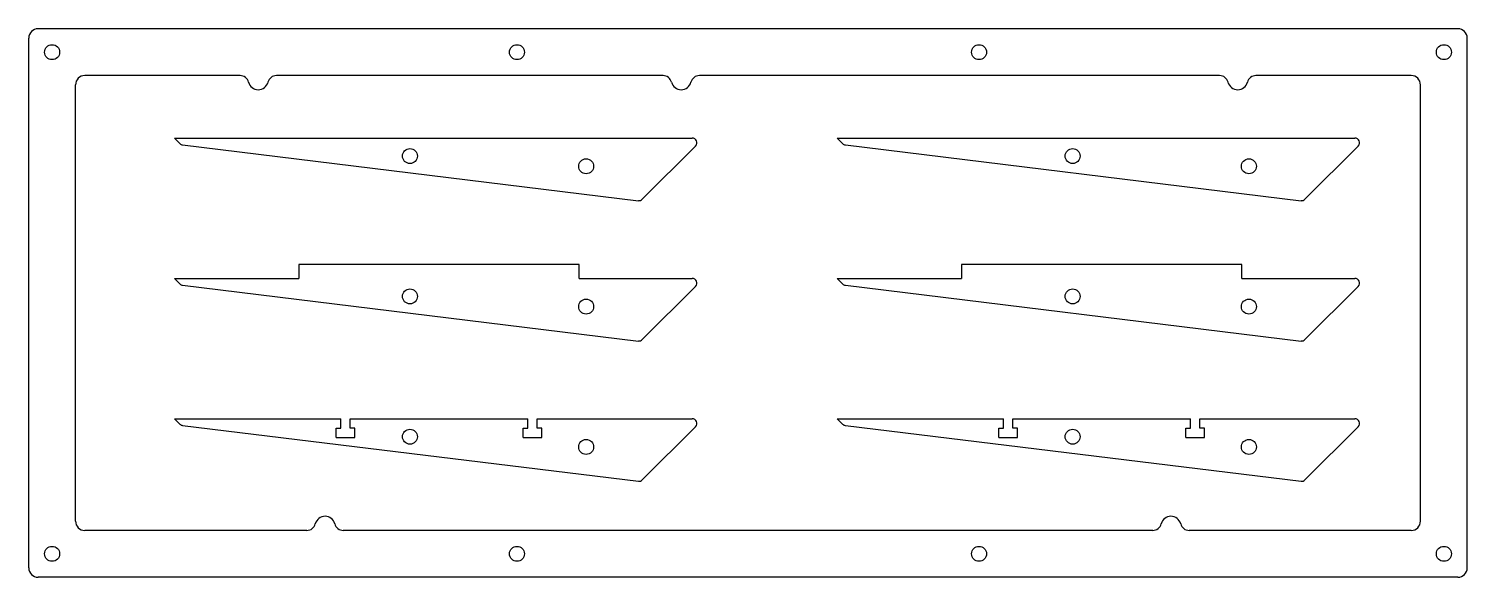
# Model space of a CAD drawing. Header units: millimetres. Extents: x 0 to 308, y 0 to 117.
import ezdxf

# ---------------------------------------------------------------- set-up
doc = ezdxf.new("R2010")
doc.units = ezdxf.units.MM
doc.header["$MEASUREMENT"] = 0
doc.layers.add('VISIBLE', color=7, linetype='Continuous')

msp = doc.modelspace()

# ---------------------------------------------------------------- linework, layer by layer
for p, q in [((305.75, 117.25), (2, 117.25)), ((135.69, 107.25), (52.99, 107.25)), ((254.76, 107.25), (143.48, 107.25)), ((295.75, 107.25), (262.54, 107.25)), ((31.16, 93.89), (141.94, 93.89)), ((31.16, 93.89), (32.33, 92.72)), ((32.91, 92.43), (130.43, 80.5)), ((172.94, 93.89), (283.73, 93.89)), ((172.94, 93.89), (174.11, 92.72)), ((174.7, 92.43), (272.22, 80.5)), ((142.65, 92.18), (131.26, 80.79)), ((284.43, 92.18), (273.04, 80.79)), ((117.76, 66.89), (57.76, 66.89)), ((57.76, 66.89), (57.76, 63.89)), ((117.76, 63.89), (117.76, 66.89)), ((259.54, 66.89), (199.54, 66.89)), ((199.54, 66.89), (199.54, 63.89)), ((259.54, 63.89), (259.54, 66.89)), ((31.16, 63.89), (57.76, 63.89)), ((31.16, 63.89), (32.33, 62.72)), ((32.91, 62.43), (130.43, 50.5)), ((117.76, 63.89), (141.94, 63.89)), ((142.65, 62.18), (131.26, 50.79)), ((172.94, 63.89), (199.54, 63.89)), ((172.94, 63.89), (174.11, 62.72)), ((174.7, 62.43), (272.22, 50.5)), ((259.54, 63.89), (283.73, 63.89)), ((284.43, 62.18), (273.04, 50.79)), ((31.16, 33.89), (66.76, 33.89)), ((31.16, 33.89), (32.33, 32.72)), ((66.76, 31.89), (66.76, 33.89)), ((68.76, 33.89), (104.7, 33.89)), ((68.76, 31.89), (68.76, 33.89)), ((87.76, 33.89), (106.76, 33.89)), ((106.76, 31.89), (106.76, 33.89)), ((108.76, 33.89), (141.94, 33.89)), ((108.76, 31.89), (108.76, 33.89)), ((172.94, 33.89), (208.54, 33.89)), ((172.94, 33.89), (174.11, 32.72)), ((208.54, 31.89), (208.54, 33.89)), ((210.54, 33.89), (246.48, 33.89)), ((210.54, 31.89), (210.54, 33.89)), ((229.54, 33.89), (248.54, 33.89)), ((248.54, 31.89), (248.54, 33.89)), ((250.54, 33.89), (283.73, 33.89)), ((250.54, 31.89), (250.54, 33.89)), ((32.91, 32.43), (130.43, 20.5)), ((65.76, 29.89), (65.76, 31.89)), ((65.76, 31.89), (66.76, 31.89)), ((69.76, 31.89), (68.76, 31.89)), ((69.76, 29.89), (69.76, 31.89)), ((105.76, 29.89), (105.76, 31.89)), ((105.76, 31.89), (106.76, 31.89)), ((109.76, 31.89), (108.76, 31.89)), ((109.76, 29.89), (109.76, 31.89)), ((142.65, 32.18), (131.26, 20.79)), ((174.7, 32.43), (272.22, 20.5)), ((207.54, 29.89), (207.54, 31.89)), ((207.54, 31.89), (208.54, 31.89)), ((211.54, 31.89), (210.54, 31.89)), ((211.54, 29.89), (211.54, 31.89)), ((247.54, 29.89), (247.54, 31.89)), ((247.54, 31.89), (248.54, 31.89)), ((251.54, 31.89), (250.54, 31.89)), ((251.54, 29.89), (251.54, 31.89)), ((284.43, 32.18), (273.04, 20.79)), ((65.76, 29.89), (69.76, 29.89)), ((105.76, 29.89), (109.76, 29.89)), ((207.54, 29.89), (211.54, 29.89)), ((247.54, 29.89), (251.54, 29.89)), ((295.75, 10), (248.26, 10))]:
    msp.add_line(p, q)
for centre in [(5, 112.25), (104.45, 112.25), (203.3, 112.25), (302.75, 112.25), (81.55, 90.04), (119.25, 87.85), (223.33, 90.04), (261.03, 87.85), (81.55, 60.04), (223.33, 60.04), (119.25, 57.85), (261.03, 57.85), (81.55, 30.04), (223.33, 30.04), (119.25, 27.85), (261.03, 27.85), (5, 5), (104.45, 5), (203.3, 5), (302.75, 5)]:
    msp.add_circle(centre, 1.6)
for centre, radius, start, end in [((2, 115.25), 2, 90, 180), ((305.75, 115.25), 2, 0, 90), ((52.99, 105.38), 1.87, 90, 165.6796), ((143.48, 105.38), 1.87, 90, 165.6796), ((262.54, 105.38), 1.87, 90, 165.6796), ((295.75, 105.25), 2, 0, 90), ((33.03, 93.43), 1, 225, 263.0257), ((141.94, 92.89), 1, 315, 90), ((174.82, 93.43), 1, 225, 263.0257), ((283.73, 92.89), 1, 315, 90), ((130.55, 81.5), 1, 263.3865, 315), ((272.33, 81.5), 1, 263.3865, 315), ((33.03, 63.43), 1, 225, 263.0257), ((141.94, 62.89), 1, 315, 90), ((174.82, 63.43), 1, 225, 263.0257), ((283.73, 62.89), 1, 315, 90), ((130.55, 51.5), 1, 263.3865, 315), ((272.33, 51.5), 1, 263.3865, 315), ((141.94, 32.89), 1, 315, 90), ((283.73, 32.89), 1, 315, 90), ((33.03, 33.43), 1, 225, 263.0257), ((174.82, 33.43), 1, 225, 263.0257), ((130.55, 21.5), 1, 263.3865, 315), ((272.33, 21.5), 1, 263.3865, 315), ((67.28, 11.87), 1.87, 194.3204, 270), ((248.26, 11.87), 1.87, 194.3204, 270), ((295.75, 12), 2, 270, 0)]:
    msp.add_arc(centre, radius, start, end)
at = {"layer": 'VISIBLE'}
for p, q in [((0, 2), (0, 115.25)), ((307.75, 2), (307.75, 115.25)), ((10, 12), (10, 105.25)), ((45.21, 107.25), (12, 107.25)), ((297.75, 12), (297.75, 105.25)), ((59.49, 10), (12, 10)), ((240.47, 10), (67.28, 10)), ((305.75, 0), (2, 0))]:
    msp.add_line(p, q, dxfattribs=at)
for centre, radius, start, end in [((12, 105.25), 2, 90, 180), ((45.21, 105.38), 1.87, 14.3204, 90), ((49.1, 106.37), 2.15, 194.3204, 345.6796), ((135.69, 105.38), 1.87, 14.3204, 90), ((139.59, 106.37), 2.15, 194.3204, 345.6796), ((254.76, 105.38), 1.87, 14.3204, 90), ((258.65, 106.37), 2.15, 194.3204, 345.6796), ((63.39, 10.87), 2.15, 14.3204, 165.6796), ((244.36, 10.87), 2.15, 14.3204, 165.6796), ((12, 12), 2, 180, 270), ((59.49, 11.87), 1.87, 270, 345.6796), ((240.47, 11.87), 1.87, 270, 345.6796), ((2, 2), 2, 180, 270), ((305.75, 2), 2, 270, 0)]:
    msp.add_arc(centre, radius, start, end, dxfattribs=at)

doc.saveas('drawing.dxf')
